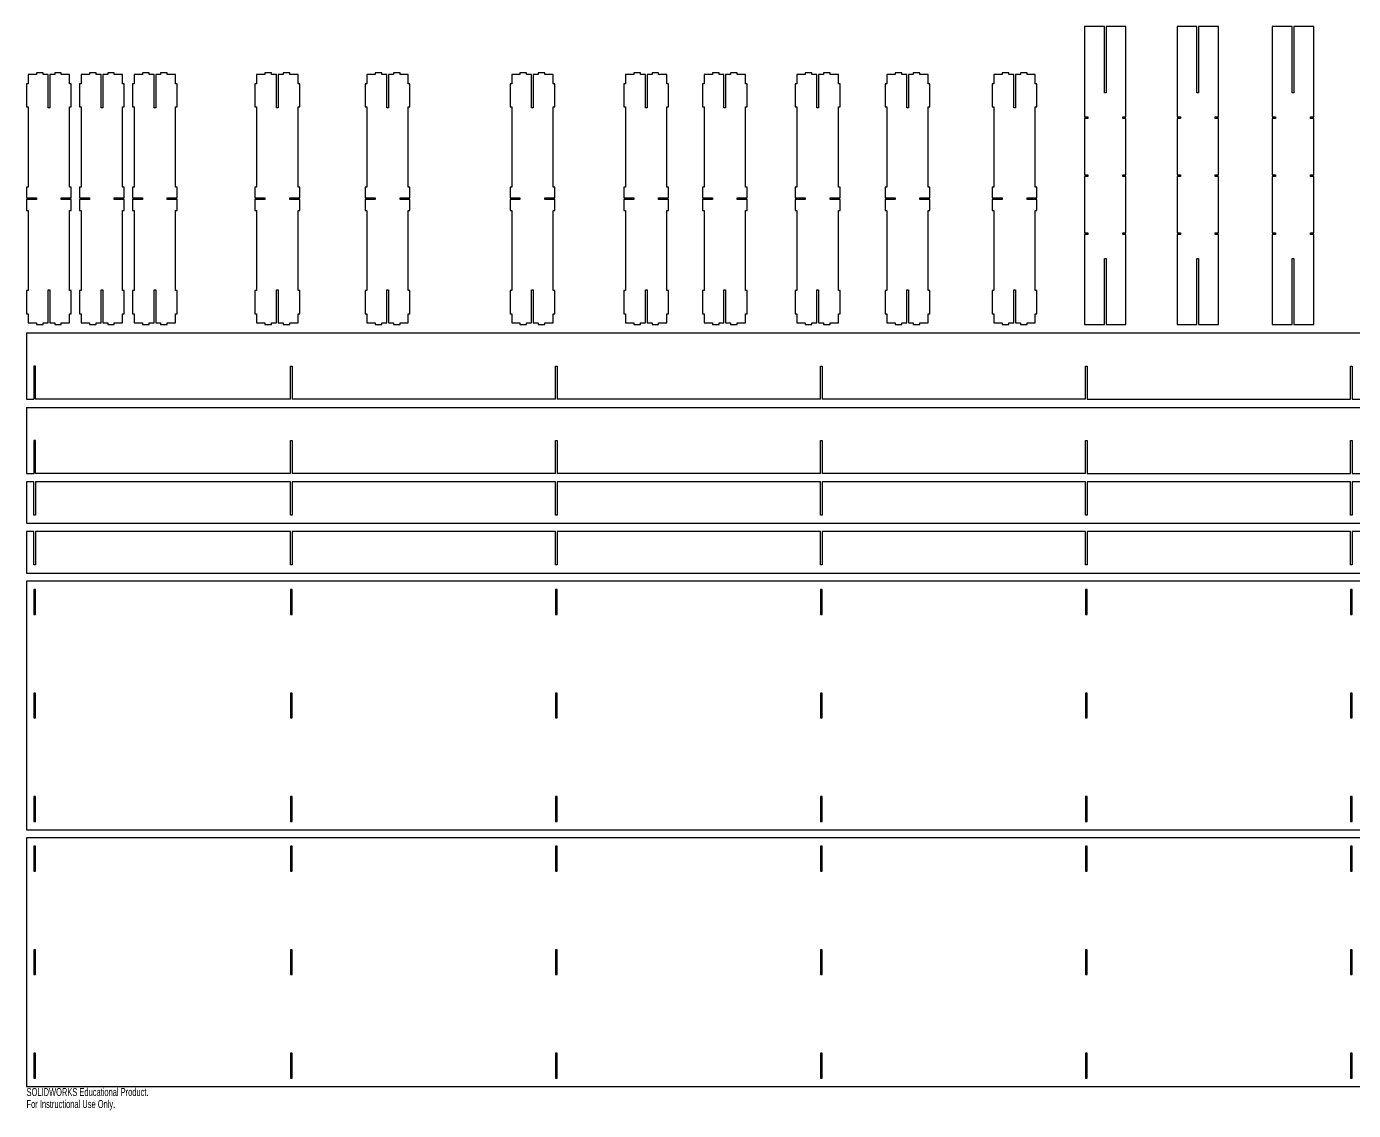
# Model space of a CAD drawing. Header units: millimetres. Extents: x -741 to 859, y -349 to 305.
# Drawn here: x -741 to 60, y -349 to 305 of the extents above; entities that cross this region are included whole.
import ezdxf

# ---------------------------------------------------------------- set-up
doc = ezdxf.new("R2010")
doc.units = ezdxf.units.MM
doc.styles.add('SLDTEXTSTYLE0', font='TXT', dxfattribs={"width": 0.7})

msp = doc.modelspace()

# ---------------------------------------------------------------- linework, layer by layer
at = {"color": 7, "linetype": 'Continuous', "lineweight": 25}
for p, q in [((-102.53, 305.12), (-102.53, 250.62)), ((-90.53, 305.12), (-102.53, 305.12)), ((-90.53, 265.12), (-90.53, 305.12)), ((-89.53, 305.12), (-89.53, 265.12)), ((-77.53, 305.12), (-89.53, 305.12)), ((-77.53, 250.62), (-77.53, 305.12)), ((-46.69, 305.12), (-46.69, 250.62)), ((-34.69, 305.12), (-46.69, 305.12)), ((-34.69, 265.12), (-34.69, 305.12)), ((-33.69, 305.12), (-33.69, 265.12)), ((-21.69, 305.12), (-33.69, 305.12)), ((-21.69, 250.62), (-21.69, 305.12)), ((10.82, 305.12), (10.82, 250.62)), ((22.82, 305.12), (10.82, 305.12)), ((22.82, 265.12), (22.82, 305.12)), ((23.82, 305.12), (23.82, 265.12)), ((35.82, 305.12), (23.82, 305.12)), ((35.82, 250.62), (35.82, 305.12)), ((-740.49, 276.12), (-740.49, 270.62)), ((-735.49, 276.12), (-740.49, 276.12)), ((-735.49, 277.12), (-735.49, 276.12)), ((-731.49, 277.12), (-735.49, 277.12)), ((-731.49, 276.12), (-731.49, 277.12)), ((-728.49, 276.12), (-731.49, 276.12)), ((-728.49, 256.12), (-728.49, 276.12)), ((-727.49, 276.12), (-727.49, 256.12)), ((-724.49, 276.12), (-727.49, 276.12)), ((-724.49, 277.12), (-724.49, 276.12)), ((-720.49, 277.12), (-724.49, 277.12)), ((-720.49, 276.12), (-720.49, 277.12)), ((-715.49, 276.12), (-720.49, 276.12)), ((-715.49, 270.62), (-715.49, 276.12)), ((-708.49, 276.12), (-708.49, 270.62)), ((-703.49, 276.12), (-708.49, 276.12)), ((-703.49, 277.12), (-703.49, 276.12)), ((-699.49, 277.12), (-703.49, 277.12)), ((-699.49, 276.12), (-699.49, 277.12)), ((-696.49, 276.12), (-699.49, 276.12)), ((-696.49, 256.12), (-696.49, 276.12)), ((-695.49, 276.12), (-695.49, 256.12)), ((-692.49, 276.12), (-695.49, 276.12)), ((-692.49, 277.12), (-692.49, 276.12)), ((-688.49, 277.12), (-692.49, 277.12)), ((-688.49, 276.12), (-688.49, 277.12)), ((-683.49, 276.12), (-688.49, 276.12)), ((-683.49, 270.62), (-683.49, 276.12)), ((-676.49, 276.12), (-676.49, 270.62)), ((-671.49, 276.12), (-676.49, 276.12)), ((-671.49, 277.12), (-671.49, 276.12)), ((-667.49, 277.12), (-671.49, 277.12)), ((-667.49, 276.12), (-667.49, 277.12)), ((-664.49, 276.12), (-667.49, 276.12)), ((-664.49, 256.12), (-664.49, 276.12)), ((-663.49, 276.12), (-663.49, 256.12)), ((-660.49, 276.12), (-663.49, 276.12)), ((-660.49, 277.12), (-660.49, 276.12)), ((-656.49, 277.12), (-660.49, 277.12)), ((-656.49, 276.12), (-656.49, 277.12)), ((-651.49, 276.12), (-656.49, 276.12)), ((-651.49, 270.62), (-651.49, 276.12)), ((-602.53, 276.12), (-602.53, 270.62)), ((-597.53, 276.12), (-602.53, 276.12)), ((-597.53, 277.12), (-597.53, 276.12)), ((-593.53, 277.12), (-597.53, 277.12)), ((-593.53, 276.12), (-593.53, 277.12)), ((-590.53, 276.12), (-593.53, 276.12)), ((-590.53, 256.12), (-590.53, 276.12)), ((-589.53, 276.12), (-589.53, 256.12)), ((-586.53, 276.12), (-589.53, 276.12)), ((-586.53, 277.12), (-586.53, 276.12)), ((-582.53, 277.12), (-586.53, 277.12)), ((-582.53, 276.12), (-582.53, 277.12)), ((-577.53, 276.12), (-582.53, 276.12)), ((-577.53, 270.62), (-577.53, 276.12)), ((-535.93, 276.12), (-535.93, 270.62)), ((-530.93, 276.12), (-535.93, 276.12)), ((-530.93, 277.12), (-530.93, 276.12)), ((-526.93, 277.12), (-530.93, 277.12)), ((-526.93, 276.12), (-526.93, 277.12)), ((-523.93, 276.12), (-526.93, 276.12)), ((-523.93, 256.12), (-523.93, 276.12)), ((-522.93, 276.12), (-522.93, 256.12)), ((-519.93, 276.12), (-522.93, 276.12)), ((-519.93, 277.12), (-519.93, 276.12)), ((-515.93, 277.12), (-519.93, 277.12)), ((-515.93, 276.12), (-515.93, 277.12)), ((-510.93, 276.12), (-515.93, 276.12)), ((-510.93, 270.62), (-510.93, 276.12)), ((-448.49, 276.12), (-448.49, 270.62)), ((-443.49, 276.12), (-448.49, 276.12)), ((-443.49, 277.12), (-443.49, 276.12)), ((-439.49, 277.12), (-443.49, 277.12)), ((-439.49, 276.12), (-439.49, 277.12)), ((-436.49, 276.12), (-439.49, 276.12)), ((-436.49, 256.12), (-436.49, 276.12)), ((-435.49, 276.12), (-435.49, 256.12)), ((-432.49, 276.12), (-435.49, 276.12)), ((-432.49, 277.12), (-432.49, 276.12)), ((-428.49, 277.12), (-432.49, 277.12)), ((-428.49, 276.12), (-428.49, 277.12)), ((-423.49, 276.12), (-428.49, 276.12)), ((-423.49, 270.62), (-423.49, 276.12)), ((-379.75, 276.12), (-379.75, 270.62)), ((-374.75, 276.12), (-379.75, 276.12)), ((-374.75, 277.12), (-374.75, 276.12)), ((-370.75, 277.12), (-374.75, 277.12)), ((-370.75, 276.12), (-370.75, 277.12)), ((-367.75, 276.12), (-370.75, 276.12)), ((-367.75, 256.12), (-367.75, 276.12)), ((-366.75, 276.12), (-366.75, 256.12)), ((-363.75, 276.12), (-366.75, 276.12)), ((-363.75, 277.12), (-363.75, 276.12)), ((-359.75, 277.12), (-363.75, 277.12)), ((-359.75, 276.12), (-359.75, 277.12)), ((-354.75, 276.12), (-359.75, 276.12)), ((-354.75, 270.62), (-354.75, 276.12)), ((-332.3, 276.12), (-332.3, 270.62)), ((-327.3, 276.12), (-332.3, 276.12)), ((-327.3, 277.12), (-327.3, 276.12)), ((-323.3, 277.12), (-327.3, 277.12)), ((-323.3, 276.12), (-323.3, 277.12)), ((-320.3, 276.12), (-323.3, 276.12)), ((-320.3, 256.12), (-320.3, 276.12)), ((-319.3, 276.12), (-319.3, 256.12)), ((-316.3, 276.12), (-319.3, 276.12)), ((-316.3, 277.12), (-316.3, 276.12)), ((-312.3, 277.12), (-316.3, 277.12)), ((-312.3, 276.12), (-312.3, 277.12)), ((-307.3, 276.12), (-312.3, 276.12)), ((-307.3, 270.62), (-307.3, 276.12)), ((-276.23, 276.12), (-276.23, 270.62)), ((-271.23, 276.12), (-276.23, 276.12)), ((-271.23, 277.12), (-271.23, 276.12)), ((-267.23, 277.12), (-271.23, 277.12)), ((-267.23, 276.12), (-267.23, 277.12)), ((-264.23, 276.12), (-267.23, 276.12)), ((-264.23, 256.12), (-264.23, 276.12)), ((-263.23, 276.12), (-263.23, 256.12)), ((-260.23, 276.12), (-263.23, 276.12)), ((-260.23, 277.12), (-260.23, 276.12)), ((-256.23, 277.12), (-260.23, 277.12)), ((-256.23, 276.12), (-256.23, 277.12)), ((-251.23, 276.12), (-256.23, 276.12)), ((-251.23, 270.62), (-251.23, 276.12)), ((-221.97, 276.12), (-221.97, 270.62)), ((-216.97, 276.12), (-221.97, 276.12)), ((-216.97, 277.12), (-216.97, 276.12)), ((-212.97, 277.12), (-216.97, 277.12)), ((-212.97, 276.12), (-212.97, 277.12)), ((-209.97, 276.12), (-212.97, 276.12)), ((-209.97, 256.12), (-209.97, 276.12)), ((-208.97, 276.12), (-208.97, 256.12)), ((-205.97, 276.12), (-208.97, 276.12)), ((-205.97, 277.12), (-205.97, 276.12)), ((-201.97, 277.12), (-205.97, 277.12)), ((-201.97, 276.12), (-201.97, 277.12)), ((-196.97, 276.12), (-201.97, 276.12)), ((-196.97, 270.62), (-196.97, 276.12)), ((-157.29, 276.12), (-157.29, 270.62)), ((-152.29, 276.12), (-157.29, 276.12)), ((-152.29, 277.12), (-152.29, 276.12)), ((-148.29, 277.12), (-152.29, 277.12)), ((-148.29, 276.12), (-148.29, 277.12)), ((-145.29, 276.12), (-148.29, 276.12)), ((-145.29, 256.12), (-145.29, 276.12)), ((-144.29, 276.12), (-144.29, 256.12)), ((-141.29, 276.12), (-144.29, 276.12)), ((-141.29, 277.12), (-141.29, 276.12)), ((-137.29, 277.12), (-141.29, 277.12)), ((-137.29, 276.12), (-137.29, 277.12)), ((-132.29, 276.12), (-137.29, 276.12)), ((-132.29, 270.62), (-132.29, 276.12)), ((-741.49, 270.62), (-741.49, 256.62)), ((-740.49, 270.62), (-741.49, 270.62)), ((-714.49, 270.62), (-715.49, 270.62)), ((-714.49, 256.62), (-714.49, 270.62)), ((-709.49, 270.62), (-709.49, 256.62)), ((-708.49, 270.62), (-709.49, 270.62)), ((-682.49, 270.62), (-683.49, 270.62)), ((-682.49, 256.62), (-682.49, 270.62)), ((-677.49, 270.62), (-677.49, 256.62)), ((-676.49, 270.62), (-677.49, 270.62)), ((-650.49, 270.62), (-651.49, 270.62)), ((-650.49, 256.62), (-650.49, 270.62)), ((-603.53, 270.62), (-603.53, 256.62)), ((-602.53, 270.62), (-603.53, 270.62)), ((-576.53, 270.62), (-577.53, 270.62)), ((-576.53, 256.62), (-576.53, 270.62)), ((-536.93, 270.62), (-536.93, 256.62)), ((-535.93, 270.62), (-536.93, 270.62)), ((-509.93, 270.62), (-510.93, 270.62)), ((-509.93, 256.62), (-509.93, 270.62)), ((-449.49, 270.62), (-449.49, 256.62)), ((-448.49, 270.62), (-449.49, 270.62)), ((-422.49, 270.62), (-423.49, 270.62)), ((-422.49, 256.62), (-422.49, 270.62)), ((-380.75, 270.62), (-380.75, 256.62)), ((-379.75, 270.62), (-380.75, 270.62)), ((-353.75, 270.62), (-354.75, 270.62)), ((-353.75, 256.62), (-353.75, 270.62)), ((-333.3, 270.62), (-333.3, 256.62)), ((-332.3, 270.62), (-333.3, 270.62)), ((-306.3, 270.62), (-307.3, 270.62)), ((-306.3, 256.62), (-306.3, 270.62)), ((-277.23, 270.62), (-277.23, 256.62)), ((-276.23, 270.62), (-277.23, 270.62)), ((-250.23, 270.62), (-251.23, 270.62)), ((-250.23, 256.62), (-250.23, 270.62)), ((-222.97, 270.62), (-222.97, 256.62)), ((-221.97, 270.62), (-222.97, 270.62)), ((-195.97, 270.62), (-196.97, 270.62)), ((-195.97, 256.62), (-195.97, 270.62)), ((-158.29, 270.62), (-158.29, 256.62)), ((-157.29, 270.62), (-158.29, 270.62)), ((-131.29, 270.62), (-132.29, 270.62)), ((-131.29, 256.62), (-131.29, 270.62)), ((-89.53, 265.12), (-90.53, 265.12)), ((-33.69, 265.12), (-34.69, 265.12)), ((23.82, 265.12), (22.82, 265.12)), ((-741.49, 256.62), (-740.49, 256.62)), ((-740.49, 256.62), (-740.49, 208.12)), ((-715.49, 256.62), (-714.49, 256.62)), ((-715.49, 208.12), (-715.49, 256.62)), ((-709.49, 256.62), (-708.49, 256.62)), ((-708.49, 256.62), (-708.49, 208.12)), ((-683.49, 256.62), (-682.49, 256.62)), ((-683.49, 208.12), (-683.49, 256.62)), ((-677.49, 256.62), (-676.49, 256.62)), ((-676.49, 256.62), (-676.49, 208.12)), ((-651.49, 208.12), (-651.49, 256.62)), ((-651.49, 256.62), (-650.49, 256.62)), ((-603.53, 256.62), (-602.53, 256.62)), ((-602.53, 256.62), (-602.53, 208.12)), ((-577.53, 208.12), (-577.53, 256.62)), ((-577.53, 256.62), (-576.53, 256.62)), ((-536.93, 256.62), (-535.93, 256.62)), ((-535.93, 256.62), (-535.93, 208.12)), ((-510.93, 256.62), (-509.93, 256.62)), ((-510.93, 208.12), (-510.93, 256.62)), ((-449.49, 256.62), (-448.49, 256.62)), ((-448.49, 256.62), (-448.49, 208.12)), ((-423.49, 256.62), (-422.49, 256.62)), ((-423.49, 208.12), (-423.49, 256.62)), ((-380.75, 256.62), (-379.75, 256.62)), ((-379.75, 256.62), (-379.75, 208.12)), ((-354.75, 256.62), (-353.75, 256.62)), ((-354.75, 208.12), (-354.75, 256.62)), ((-333.3, 256.62), (-332.3, 256.62)), ((-332.3, 256.62), (-332.3, 208.12)), ((-307.3, 256.62), (-306.3, 256.62)), ((-307.3, 208.12), (-307.3, 256.62)), ((-277.23, 256.62), (-276.23, 256.62)), ((-276.23, 256.62), (-276.23, 208.12)), ((-251.23, 256.62), (-250.23, 256.62)), ((-251.23, 208.12), (-251.23, 256.62)), ((-222.97, 256.62), (-221.97, 256.62)), ((-221.97, 256.62), (-221.97, 208.12)), ((-196.97, 256.62), (-195.97, 256.62)), ((-196.97, 208.12), (-196.97, 256.62)), ((-158.29, 256.62), (-157.29, 256.62)), ((-157.29, 256.62), (-157.29, 208.12)), ((-132.29, 256.62), (-131.29, 256.62)), ((-132.29, 208.12), (-132.29, 256.62)), ((-727.49, 256.12), (-728.49, 256.12)), ((-695.49, 256.12), (-696.49, 256.12)), ((-663.49, 256.12), (-664.49, 256.12)), ((-589.53, 256.12), (-590.53, 256.12)), ((-522.93, 256.12), (-523.93, 256.12)), ((-435.49, 256.12), (-436.49, 256.12)), ((-366.75, 256.12), (-367.75, 256.12)), ((-319.3, 256.12), (-320.3, 256.12)), ((-263.23, 256.12), (-264.23, 256.12)), ((-208.97, 256.12), (-209.97, 256.12)), ((-144.29, 256.12), (-145.29, 256.12)), ((-102.53, 250.62), (-100.53, 250.62)), ((-102.53, 249.62), (-102.53, 215.62)), ((-100.53, 249.62), (-102.53, 249.62)), ((-100.53, 250.62), (-100.53, 249.62)), ((-79.53, 250.62), (-77.53, 250.62)), ((-79.53, 249.62), (-79.53, 250.62)), ((-77.53, 249.62), (-79.53, 249.62)), ((-77.53, 215.62), (-77.53, 249.62)), ((-46.69, 250.62), (-44.69, 250.62)), ((-46.69, 249.62), (-46.69, 215.62)), ((-44.69, 249.62), (-46.69, 249.62)), ((-44.69, 250.62), (-44.69, 249.62)), ((-23.69, 250.62), (-21.69, 250.62)), ((-23.69, 249.62), (-23.69, 250.62)), ((-21.69, 249.62), (-23.69, 249.62)), ((-21.69, 215.62), (-21.69, 249.62)), ((10.82, 250.62), (12.82, 250.62)), ((10.82, 249.62), (10.82, 215.62)), ((12.82, 249.62), (10.82, 249.62)), ((12.82, 250.62), (12.82, 249.62)), ((33.82, 250.62), (35.82, 250.62)), ((33.82, 249.62), (33.82, 250.62)), ((35.82, 249.62), (33.82, 249.62)), ((35.82, 215.62), (35.82, 249.62)), ((-102.53, 215.62), (-100.53, 215.62)), ((-102.53, 214.62), (-102.53, 180.62)), ((-100.53, 214.62), (-102.53, 214.62)), ((-100.53, 215.62), (-100.53, 214.62)), ((-79.53, 215.62), (-77.53, 215.62)), ((-79.53, 214.62), (-79.53, 215.62)), ((-77.53, 214.62), (-79.53, 214.62)), ((-77.53, 180.62), (-77.53, 214.62)), ((-46.69, 215.62), (-44.69, 215.62)), ((-46.69, 214.62), (-46.69, 180.62)), ((-44.69, 214.62), (-46.69, 214.62)), ((-44.69, 215.62), (-44.69, 214.62)), ((-23.69, 215.62), (-21.69, 215.62)), ((-23.69, 214.62), (-23.69, 215.62)), ((-21.69, 214.62), (-23.69, 214.62)), ((-21.69, 180.62), (-21.69, 214.62)), ((10.82, 215.62), (12.82, 215.62)), ((10.82, 214.62), (10.82, 180.62)), ((12.82, 214.62), (10.82, 214.62)), ((12.82, 215.62), (12.82, 214.62)), ((33.82, 215.62), (35.82, 215.62)), ((33.82, 214.62), (33.82, 215.62)), ((35.82, 214.62), (33.82, 214.62)), ((35.82, 180.62), (35.82, 214.62)), ((-741.49, 208.12), (-741.49, 201.62)), ((-740.49, 208.12), (-741.49, 208.12)), ((-741.49, 201.62), (-735.49, 201.62)), ((-741.49, 200.62), (-741.49, 194.12)), ((-735.49, 200.62), (-741.49, 200.62)), ((-735.49, 201.62), (-735.49, 200.62)), ((-720.49, 201.62), (-714.49, 201.62)), ((-720.49, 200.62), (-720.49, 201.62)), ((-714.49, 200.62), (-720.49, 200.62)), ((-714.49, 208.12), (-715.49, 208.12)), ((-714.49, 201.62), (-714.49, 208.12)), ((-714.49, 194.12), (-714.49, 200.62)), ((-709.49, 208.12), (-709.49, 201.62)), ((-708.49, 208.12), (-709.49, 208.12)), ((-709.49, 201.62), (-703.49, 201.62)), ((-709.49, 200.62), (-709.49, 194.12)), ((-703.49, 200.62), (-709.49, 200.62)), ((-703.49, 201.62), (-703.49, 200.62)), ((-688.49, 201.62), (-682.49, 201.62)), ((-688.49, 200.62), (-688.49, 201.62)), ((-682.49, 200.62), (-688.49, 200.62)), ((-682.49, 208.12), (-683.49, 208.12)), ((-682.49, 201.62), (-682.49, 208.12)), ((-682.49, 194.12), (-682.49, 200.62)), ((-677.49, 208.12), (-677.49, 201.62)), ((-676.49, 208.12), (-677.49, 208.12)), ((-677.49, 201.62), (-671.49, 201.62)), ((-677.49, 200.62), (-677.49, 194.12)), ((-671.49, 200.62), (-677.49, 200.62)), ((-671.49, 201.62), (-671.49, 200.62)), ((-656.49, 200.62), (-656.49, 201.62)), ((-656.49, 201.62), (-650.49, 201.62)), ((-650.49, 200.62), (-656.49, 200.62)), ((-650.49, 208.12), (-651.49, 208.12)), ((-650.49, 201.62), (-650.49, 208.12)), ((-650.49, 194.12), (-650.49, 200.62)), ((-603.53, 208.12), (-603.53, 201.62)), ((-602.53, 208.12), (-603.53, 208.12)), ((-603.53, 201.62), (-597.53, 201.62)), ((-603.53, 200.62), (-603.53, 194.12)), ((-597.53, 200.62), (-603.53, 200.62)), ((-597.53, 201.62), (-597.53, 200.62)), ((-582.53, 201.62), (-576.53, 201.62)), ((-582.53, 200.62), (-582.53, 201.62)), ((-576.53, 200.62), (-582.53, 200.62)), ((-576.53, 208.12), (-577.53, 208.12)), ((-576.53, 201.62), (-576.53, 208.12)), ((-576.53, 194.12), (-576.53, 200.62)), ((-536.93, 208.12), (-536.93, 201.62)), ((-535.93, 208.12), (-536.93, 208.12)), ((-536.93, 201.62), (-530.93, 201.62)), ((-536.93, 200.62), (-536.93, 194.12)), ((-530.93, 200.62), (-536.93, 200.62)), ((-530.93, 201.62), (-530.93, 200.62)), ((-515.93, 201.62), (-509.93, 201.62)), ((-515.93, 200.62), (-515.93, 201.62)), ((-509.93, 200.62), (-515.93, 200.62)), ((-509.93, 208.12), (-510.93, 208.12)), ((-509.93, 201.62), (-509.93, 208.12)), ((-509.93, 194.12), (-509.93, 200.62)), ((-449.49, 208.12), (-449.49, 201.62)), ((-448.49, 208.12), (-449.49, 208.12)), ((-449.49, 201.62), (-443.49, 201.62)), ((-449.49, 200.62), (-449.49, 194.12)), ((-443.49, 200.62), (-449.49, 200.62)), ((-443.49, 201.62), (-443.49, 200.62)), ((-428.49, 201.62), (-422.49, 201.62)), ((-428.49, 200.62), (-428.49, 201.62)), ((-422.49, 200.62), (-428.49, 200.62)), ((-422.49, 208.12), (-423.49, 208.12)), ((-422.49, 201.62), (-422.49, 208.12)), ((-422.49, 194.12), (-422.49, 200.62)), ((-380.75, 208.12), (-380.75, 201.62)), ((-379.75, 208.12), (-380.75, 208.12)), ((-380.75, 201.62), (-374.75, 201.62)), ((-380.75, 200.62), (-380.75, 194.12)), ((-374.75, 200.62), (-380.75, 200.62)), ((-374.75, 201.62), (-374.75, 200.62)), ((-359.75, 201.62), (-353.75, 201.62)), ((-359.75, 200.62), (-359.75, 201.62)), ((-353.75, 200.62), (-359.75, 200.62)), ((-353.75, 208.12), (-354.75, 208.12)), ((-353.75, 201.62), (-353.75, 208.12)), ((-353.75, 194.12), (-353.75, 200.62)), ((-333.3, 208.12), (-333.3, 201.62)), ((-332.3, 208.12), (-333.3, 208.12)), ((-333.3, 201.62), (-327.3, 201.62)), ((-333.3, 200.62), (-333.3, 194.12)), ((-327.3, 200.62), (-333.3, 200.62)), ((-327.3, 201.62), (-327.3, 200.62)), ((-312.3, 200.62), (-312.3, 201.62)), ((-312.3, 201.62), (-306.3, 201.62)), ((-306.3, 200.62), (-312.3, 200.62)), ((-306.3, 208.12), (-307.3, 208.12)), ((-306.3, 201.62), (-306.3, 208.12)), ((-306.3, 194.12), (-306.3, 200.62)), ((-277.23, 208.12), (-277.23, 201.62)), ((-276.23, 208.12), (-277.23, 208.12)), ((-277.23, 201.62), (-271.23, 201.62)), ((-277.23, 200.62), (-277.23, 194.12)), ((-271.23, 200.62), (-277.23, 200.62)), ((-271.23, 201.62), (-271.23, 200.62)), ((-256.23, 201.62), (-250.23, 201.62)), ((-256.23, 200.62), (-256.23, 201.62)), ((-250.23, 200.62), (-256.23, 200.62)), ((-250.23, 208.12), (-251.23, 208.12)), ((-250.23, 201.62), (-250.23, 208.12)), ((-250.23, 194.12), (-250.23, 200.62)), ((-222.97, 208.12), (-222.97, 201.62)), ((-221.97, 208.12), (-222.97, 208.12)), ((-222.97, 201.62), (-216.97, 201.62)), ((-222.97, 200.62), (-222.97, 194.12)), ((-216.97, 200.62), (-222.97, 200.62)), ((-216.97, 201.62), (-216.97, 200.62)), ((-201.97, 201.62), (-195.97, 201.62)), ((-201.97, 200.62), (-201.97, 201.62)), ((-195.97, 200.62), (-201.97, 200.62)), ((-195.97, 208.12), (-196.97, 208.12)), ((-195.97, 201.62), (-195.97, 208.12)), ((-195.97, 194.12), (-195.97, 200.62)), ((-158.29, 208.12), (-158.29, 201.62)), ((-157.29, 208.12), (-158.29, 208.12)), ((-158.29, 201.62), (-152.29, 201.62)), ((-158.29, 200.62), (-158.29, 194.12)), ((-152.29, 200.62), (-158.29, 200.62)), ((-152.29, 201.62), (-152.29, 200.62)), ((-137.29, 201.62), (-131.29, 201.62)), ((-137.29, 200.62), (-137.29, 201.62)), ((-131.29, 200.62), (-137.29, 200.62)), ((-131.29, 208.12), (-132.29, 208.12)), ((-131.29, 201.62), (-131.29, 208.12)), ((-131.29, 194.12), (-131.29, 200.62)), ((-741.49, 194.12), (-740.49, 194.12)), ((-740.49, 194.12), (-740.49, 145.62)), ((-715.49, 194.12), (-714.49, 194.12)), ((-715.49, 145.62), (-715.49, 194.12)), ((-709.49, 194.12), (-708.49, 194.12)), ((-708.49, 194.12), (-708.49, 145.62)), ((-683.49, 194.12), (-682.49, 194.12)), ((-683.49, 145.62), (-683.49, 194.12)), ((-677.49, 194.12), (-676.49, 194.12)), ((-676.49, 194.12), (-676.49, 145.62)), ((-651.49, 194.12), (-650.49, 194.12)), ((-651.49, 145.62), (-651.49, 194.12)), ((-603.53, 194.12), (-602.53, 194.12)), ((-602.53, 194.12), (-602.53, 145.62)), ((-577.53, 194.12), (-576.53, 194.12)), ((-577.53, 145.62), (-577.53, 194.12)), ((-536.93, 194.12), (-535.93, 194.12)), ((-535.93, 194.12), (-535.93, 145.62)), ((-510.93, 145.62), (-510.93, 194.12)), ((-510.93, 194.12), (-509.93, 194.12)), ((-449.49, 194.12), (-448.49, 194.12)), ((-448.49, 194.12), (-448.49, 145.62)), ((-423.49, 194.12), (-422.49, 194.12)), ((-423.49, 145.62), (-423.49, 194.12)), ((-380.75, 194.12), (-379.75, 194.12)), ((-379.75, 194.12), (-379.75, 145.62)), ((-354.75, 194.12), (-353.75, 194.12)), ((-354.75, 145.62), (-354.75, 194.12)), ((-333.3, 194.12), (-332.3, 194.12)), ((-332.3, 194.12), (-332.3, 145.62)), ((-307.3, 194.12), (-306.3, 194.12)), ((-307.3, 145.62), (-307.3, 194.12)), ((-277.23, 194.12), (-276.23, 194.12)), ((-276.23, 194.12), (-276.23, 145.62)), ((-251.23, 194.12), (-250.23, 194.12)), ((-251.23, 145.62), (-251.23, 194.12)), ((-222.97, 194.12), (-221.97, 194.12)), ((-221.97, 194.12), (-221.97, 145.62)), ((-196.97, 194.12), (-195.97, 194.12)), ((-196.97, 145.62), (-196.97, 194.12)), ((-158.29, 194.12), (-157.29, 194.12)), ((-157.29, 194.12), (-157.29, 145.62)), ((-132.29, 194.12), (-131.29, 194.12)), ((-132.29, 145.62), (-132.29, 194.12)), ((-102.53, 180.62), (-100.53, 180.62)), ((-102.53, 179.62), (-102.53, 125.12)), ((-100.53, 179.62), (-102.53, 179.62)), ((-100.53, 180.62), (-100.53, 179.62)), ((-79.53, 180.62), (-77.53, 180.62)), ((-79.53, 179.62), (-79.53, 180.62)), ((-77.53, 179.62), (-79.53, 179.62)), ((-77.53, 125.12), (-77.53, 179.62)), ((-46.69, 180.62), (-44.69, 180.62)), ((-46.69, 179.62), (-46.69, 125.12)), ((-44.69, 179.62), (-46.69, 179.62)), ((-44.69, 180.62), (-44.69, 179.62)), ((-23.69, 180.62), (-21.69, 180.62)), ((-23.69, 179.62), (-23.69, 180.62)), ((-21.69, 179.62), (-23.69, 179.62)), ((-21.69, 125.12), (-21.69, 179.62)), ((10.82, 180.62), (12.82, 180.62)), ((10.82, 179.62), (10.82, 125.12)), ((12.82, 179.62), (10.82, 179.62)), ((12.82, 180.62), (12.82, 179.62)), ((33.82, 180.62), (35.82, 180.62)), ((33.82, 179.62), (33.82, 180.62)), ((35.82, 179.62), (33.82, 179.62)), ((35.82, 125.12), (35.82, 179.62)), ((-90.53, 165.12), (-89.53, 165.12)), ((-90.53, 125.12), (-90.53, 165.12)), ((-89.53, 165.12), (-89.53, 125.12)), ((-34.69, 165.12), (-33.69, 165.12)), ((-34.69, 125.12), (-34.69, 165.12)), ((-33.69, 165.12), (-33.69, 125.12)), ((22.82, 165.12), (23.82, 165.12)), ((22.82, 125.12), (22.82, 165.12)), ((23.82, 165.12), (23.82, 125.12)), ((-741.49, 145.62), (-741.49, 131.62)), ((-740.49, 145.62), (-741.49, 145.62)), ((-728.49, 126.12), (-728.49, 146.12)), ((-728.49, 146.12), (-727.49, 146.12)), ((-727.49, 146.12), (-727.49, 126.12)), ((-714.49, 145.62), (-715.49, 145.62)), ((-714.49, 131.62), (-714.49, 145.62)), ((-709.49, 145.62), (-709.49, 131.62)), ((-708.49, 145.62), (-709.49, 145.62)), ((-696.49, 146.12), (-695.49, 146.12)), ((-696.49, 126.12), (-696.49, 146.12)), ((-695.49, 146.12), (-695.49, 126.12)), ((-682.49, 145.62), (-683.49, 145.62)), ((-682.49, 131.62), (-682.49, 145.62)), ((-677.49, 145.62), (-677.49, 131.62)), ((-676.49, 145.62), (-677.49, 145.62)), ((-664.49, 146.12), (-663.49, 146.12)), ((-664.49, 126.12), (-664.49, 146.12)), ((-663.49, 146.12), (-663.49, 126.12)), ((-650.49, 145.62), (-651.49, 145.62)), ((-650.49, 131.62), (-650.49, 145.62)), ((-603.53, 145.62), (-603.53, 131.62)), ((-602.53, 145.62), (-603.53, 145.62)), ((-590.53, 146.12), (-589.53, 146.12)), ((-590.53, 126.12), (-590.53, 146.12)), ((-589.53, 146.12), (-589.53, 126.12)), ((-576.53, 145.62), (-577.53, 145.62)), ((-576.53, 131.62), (-576.53, 145.62)), ((-536.93, 145.62), (-536.93, 131.62)), ((-535.93, 145.62), (-536.93, 145.62)), ((-523.93, 146.12), (-522.93, 146.12)), ((-523.93, 126.12), (-523.93, 146.12)), ((-522.93, 146.12), (-522.93, 126.12)), ((-509.93, 145.62), (-510.93, 145.62)), ((-509.93, 131.62), (-509.93, 145.62)), ((-449.49, 145.62), (-449.49, 131.62)), ((-448.49, 145.62), (-449.49, 145.62)), ((-436.49, 146.12), (-435.49, 146.12)), ((-436.49, 126.12), (-436.49, 146.12)), ((-435.49, 146.12), (-435.49, 126.12)), ((-422.49, 145.62), (-423.49, 145.62)), ((-422.49, 131.62), (-422.49, 145.62)), ((-380.75, 145.62), (-380.75, 131.62)), ((-379.75, 145.62), (-380.75, 145.62)), ((-367.75, 146.12), (-366.75, 146.12)), ((-367.75, 126.12), (-367.75, 146.12)), ((-366.75, 146.12), (-366.75, 126.12)), ((-353.75, 145.62), (-354.75, 145.62)), ((-353.75, 131.62), (-353.75, 145.62)), ((-333.3, 145.62), (-333.3, 131.62)), ((-332.3, 145.62), (-333.3, 145.62)), ((-320.3, 146.12), (-319.3, 146.12)), ((-320.3, 126.12), (-320.3, 146.12)), ((-319.3, 146.12), (-319.3, 126.12)), ((-306.3, 145.62), (-307.3, 145.62)), ((-306.3, 131.62), (-306.3, 145.62)), ((-277.23, 145.62), (-277.23, 131.62)), ((-276.23, 145.62), (-277.23, 145.62)), ((-264.23, 146.12), (-263.23, 146.12)), ((-264.23, 126.12), (-264.23, 146.12)), ((-263.23, 146.12), (-263.23, 126.12)), ((-250.23, 145.62), (-251.23, 145.62)), ((-250.23, 131.62), (-250.23, 145.62)), ((-222.97, 145.62), (-222.97, 131.62)), ((-221.97, 145.62), (-222.97, 145.62)), ((-209.97, 146.12), (-208.97, 146.12)), ((-209.97, 126.12), (-209.97, 146.12)), ((-208.97, 146.12), (-208.97, 126.12)), ((-195.97, 145.62), (-196.97, 145.62)), ((-195.97, 131.62), (-195.97, 145.62)), ((-158.29, 145.62), (-158.29, 131.62)), ((-157.29, 145.62), (-158.29, 145.62)), ((-145.29, 146.12), (-144.29, 146.12)), ((-145.29, 126.12), (-145.29, 146.12)), ((-144.29, 146.12), (-144.29, 126.12)), ((-131.29, 145.62), (-132.29, 145.62)), ((-131.29, 131.62), (-131.29, 145.62)), ((-741.49, 131.62), (-740.49, 131.62)), ((-740.49, 131.62), (-740.49, 126.12)), ((-715.49, 131.62), (-714.49, 131.62)), ((-715.49, 126.12), (-715.49, 131.62)), ((-709.49, 131.62), (-708.49, 131.62)), ((-708.49, 131.62), (-708.49, 126.12)), ((-683.49, 126.12), (-683.49, 131.62)), ((-683.49, 131.62), (-682.49, 131.62)), ((-677.49, 131.62), (-676.49, 131.62)), ((-676.49, 131.62), (-676.49, 126.12)), ((-651.49, 131.62), (-650.49, 131.62)), ((-651.49, 126.12), (-651.49, 131.62)), ((-603.53, 131.62), (-602.53, 131.62)), ((-602.53, 131.62), (-602.53, 126.12)), ((-577.53, 131.62), (-576.53, 131.62)), ((-577.53, 126.12), (-577.53, 131.62)), ((-536.93, 131.62), (-535.93, 131.62)), ((-535.93, 131.62), (-535.93, 126.12)), ((-510.93, 131.62), (-509.93, 131.62)), ((-510.93, 126.12), (-510.93, 131.62)), ((-449.49, 131.62), (-448.49, 131.62)), ((-448.49, 131.62), (-448.49, 126.12)), ((-423.49, 131.62), (-422.49, 131.62)), ((-423.49, 126.12), (-423.49, 131.62)), ((-380.75, 131.62), (-379.75, 131.62)), ((-379.75, 131.62), (-379.75, 126.12)), ((-354.75, 131.62), (-353.75, 131.62)), ((-354.75, 126.12), (-354.75, 131.62)), ((-333.3, 131.62), (-332.3, 131.62)), ((-332.3, 131.62), (-332.3, 126.12)), ((-307.3, 131.62), (-306.3, 131.62)), ((-307.3, 126.12), (-307.3, 131.62)), ((-277.23, 131.62), (-276.23, 131.62)), ((-276.23, 131.62), (-276.23, 126.12)), ((-251.23, 131.62), (-250.23, 131.62)), ((-251.23, 126.12), (-251.23, 131.62)), ((-222.97, 131.62), (-221.97, 131.62)), ((-221.97, 131.62), (-221.97, 126.12)), ((-196.97, 131.62), (-195.97, 131.62)), ((-196.97, 126.12), (-196.97, 131.62)), ((-158.29, 131.62), (-157.29, 131.62)), ((-157.29, 131.62), (-157.29, 126.12)), ((-132.29, 131.62), (-131.29, 131.62)), ((-132.29, 126.12), (-132.29, 131.62)), ((-740.49, 126.12), (-735.49, 126.12)), ((-735.49, 126.12), (-735.49, 125.12)), ((-735.49, 125.12), (-731.49, 125.12)), ((-731.49, 126.12), (-728.49, 126.12)), ((-731.49, 125.12), (-731.49, 126.12)), ((-727.49, 126.12), (-724.49, 126.12)), ((-724.49, 126.12), (-724.49, 125.12)), ((-724.49, 125.12), (-720.49, 125.12)), ((-720.49, 126.12), (-715.49, 126.12)), ((-720.49, 125.12), (-720.49, 126.12)), ((-708.49, 126.12), (-703.49, 126.12)), ((-703.49, 126.12), (-703.49, 125.12)), ((-703.49, 125.12), (-699.49, 125.12)), ((-699.49, 126.12), (-696.49, 126.12)), ((-699.49, 125.12), (-699.49, 126.12)), ((-695.49, 126.12), (-692.49, 126.12)), ((-692.49, 126.12), (-692.49, 125.12)), ((-692.49, 125.12), (-688.49, 125.12)), ((-688.49, 126.12), (-683.49, 126.12)), ((-688.49, 125.12), (-688.49, 126.12)), ((-676.49, 126.12), (-671.49, 126.12)), ((-671.49, 126.12), (-671.49, 125.12)), ((-671.49, 125.12), (-667.49, 125.12)), ((-667.49, 125.12), (-667.49, 126.12)), ((-667.49, 126.12), (-664.49, 126.12)), ((-663.49, 126.12), (-660.49, 126.12)), ((-660.49, 126.12), (-660.49, 125.12)), ((-660.49, 125.12), (-656.49, 125.12)), ((-656.49, 125.12), (-656.49, 126.12)), ((-656.49, 126.12), (-651.49, 126.12)), ((-602.53, 126.12), (-597.53, 126.12)), ((-597.53, 126.12), (-597.53, 125.12)), ((-597.53, 125.12), (-593.53, 125.12)), ((-593.53, 125.12), (-593.53, 126.12)), ((-593.53, 126.12), (-590.53, 126.12)), ((-589.53, 126.12), (-586.53, 126.12)), ((-586.53, 126.12), (-586.53, 125.12)), ((-586.53, 125.12), (-582.53, 125.12)), ((-582.53, 125.12), (-582.53, 126.12)), ((-582.53, 126.12), (-577.53, 126.12)), ((-535.93, 126.12), (-530.93, 126.12)), ((-530.93, 126.12), (-530.93, 125.12)), ((-530.93, 125.12), (-526.93, 125.12)), ((-526.93, 126.12), (-523.93, 126.12)), ((-526.93, 125.12), (-526.93, 126.12)), ((-522.93, 126.12), (-519.93, 126.12)), ((-519.93, 126.12), (-519.93, 125.12)), ((-519.93, 125.12), (-515.93, 125.12)), ((-515.93, 125.12), (-515.93, 126.12)), ((-515.93, 126.12), (-510.93, 126.12)), ((-448.49, 126.12), (-443.49, 126.12)), ((-443.49, 126.12), (-443.49, 125.12)), ((-443.49, 125.12), (-439.49, 125.12)), ((-439.49, 126.12), (-436.49, 126.12)), ((-439.49, 125.12), (-439.49, 126.12)), ((-435.49, 126.12), (-432.49, 126.12)), ((-432.49, 126.12), (-432.49, 125.12)), ((-432.49, 125.12), (-428.49, 125.12)), ((-428.49, 125.12), (-428.49, 126.12)), ((-428.49, 126.12), (-423.49, 126.12)), ((-379.75, 126.12), (-374.75, 126.12)), ((-374.75, 126.12), (-374.75, 125.12)), ((-374.75, 125.12), (-370.75, 125.12)), ((-370.75, 126.12), (-367.75, 126.12)), ((-370.75, 125.12), (-370.75, 126.12)), ((-366.75, 126.12), (-363.75, 126.12)), ((-363.75, 126.12), (-363.75, 125.12)), ((-363.75, 125.12), (-359.75, 125.12)), ((-359.75, 125.12), (-359.75, 126.12)), ((-359.75, 126.12), (-354.75, 126.12)), ((-332.3, 126.12), (-327.3, 126.12)), ((-327.3, 126.12), (-327.3, 125.12)), ((-327.3, 125.12), (-323.3, 125.12)), ((-323.3, 126.12), (-320.3, 126.12)), ((-323.3, 125.12), (-323.3, 126.12)), ((-319.3, 126.12), (-316.3, 126.12)), ((-316.3, 126.12), (-316.3, 125.12)), ((-316.3, 125.12), (-312.3, 125.12)), ((-312.3, 125.12), (-312.3, 126.12)), ((-312.3, 126.12), (-307.3, 126.12)), ((-276.23, 126.12), (-271.23, 126.12)), ((-271.23, 126.12), (-271.23, 125.12)), ((-271.23, 125.12), (-267.23, 125.12)), ((-267.23, 126.12), (-264.23, 126.12)), ((-267.23, 125.12), (-267.23, 126.12)), ((-263.23, 126.12), (-260.23, 126.12)), ((-260.23, 126.12), (-260.23, 125.12)), ((-260.23, 125.12), (-256.23, 125.12)), ((-256.23, 125.12), (-256.23, 126.12)), ((-256.23, 126.12), (-251.23, 126.12)), ((-221.97, 126.12), (-216.97, 126.12)), ((-216.97, 126.12), (-216.97, 125.12)), ((-216.97, 125.12), (-212.97, 125.12)), ((-212.97, 126.12), (-209.97, 126.12)), ((-212.97, 125.12), (-212.97, 126.12)), ((-208.97, 126.12), (-205.97, 126.12)), ((-205.97, 126.12), (-205.97, 125.12)), ((-205.97, 125.12), (-201.97, 125.12)), ((-201.97, 125.12), (-201.97, 126.12)), ((-201.97, 126.12), (-196.97, 126.12)), ((-157.29, 126.12), (-152.29, 126.12)), ((-152.29, 126.12), (-152.29, 125.12)), ((-152.29, 125.12), (-148.29, 125.12)), ((-148.29, 126.12), (-145.29, 126.12)), ((-148.29, 125.12), (-148.29, 126.12)), ((-144.29, 126.12), (-141.29, 126.12)), ((-141.29, 126.12), (-141.29, 125.12)), ((-141.29, 125.12), (-137.29, 125.12)), ((-137.29, 125.12), (-137.29, 126.12)), ((-137.29, 126.12), (-132.29, 126.12)), ((-102.53, 125.12), (-90.53, 125.12)), ((-89.53, 125.12), (-77.53, 125.12)), ((-46.69, 125.12), (-34.69, 125.12)), ((-33.69, 125.12), (-21.69, 125.12)), ((10.82, 125.12), (22.82, 125.12)), ((23.82, 125.12), (35.82, 125.12)), ((-741.49, 120.12), (-741.49, 80.12)), ((-741.49, 120.12), (858.51, 120.12)), ((-736.99, 100.12), (-736.99, 80.12)), ((-735.99, 100.12), (-736.99, 100.12)), ((-735.99, 80.12), (-735.99, 100.12)), ((-581.99, 80.12), (-581.99, 100.12)), ((-581.99, 100.12), (-580.99, 100.12)), ((-580.99, 100.12), (-580.99, 80.12)), ((-421.99, 100.12), (-420.99, 100.12)), ((-421.99, 80.12), (-421.99, 100.12)), ((-420.99, 100.12), (-420.99, 80.12)), ((-261.99, 100.12), (-260.99, 100.12)), ((-261.99, 80.12), (-261.99, 100.12)), ((-260.99, 100.12), (-260.99, 80.12)), ((-101.99, 100.12), (-100.99, 100.12)), ((-101.99, 80.12), (-101.99, 100.12)), ((-100.99, 100.12), (-100.99, 80.12)), ((58.01, 100.12), (59.01, 100.12)), ((58.01, 80.12), (58.01, 100.12)), ((59.01, 100.12), (59.01, 80.12)), ((-741.49, 80.12), (-736.99, 80.12)), ((-741.49, 75.12), (858.51, 75.12)), ((-741.49, 75.12), (-741.49, 35.12)), ((-581.99, 80.12), (-735.99, 80.12)), ((-421.99, 80.12), (-580.99, 80.12)), ((-261.99, 80.12), (-420.99, 80.12)), ((-101.99, 80.12), (-260.99, 80.12)), ((-100.99, 80.12), (58.01, 80.12)), ((59.01, 80.12), (218.01, 80.12)), ((-735.99, 55.12), (-736.99, 55.12)), ((-736.99, 55.12), (-736.99, 35.12)), ((-735.99, 35.12), (-735.99, 55.12)), ((-581.99, 55.12), (-580.99, 55.12)), ((-581.99, 35.12), (-581.99, 55.12)), ((-580.99, 55.12), (-580.99, 35.12)), ((-421.99, 55.12), (-420.99, 55.12)), ((-421.99, 35.12), (-421.99, 55.12)), ((-420.99, 55.12), (-420.99, 35.12)), ((-261.99, 55.12), (-260.99, 55.12)), ((-261.99, 35.12), (-261.99, 55.12)), ((-260.99, 55.12), (-260.99, 35.12)), ((-101.99, 35.12), (-101.99, 55.12)), ((-101.99, 55.12), (-100.99, 55.12)), ((-100.99, 55.12), (-100.99, 35.12)), ((58.01, 55.12), (59.01, 55.12)), ((58.01, 35.12), (58.01, 55.12)), ((59.01, 55.12), (59.01, 35.12)), ((-741.49, 35.12), (-736.99, 35.12)), ((-581.99, 35.12), (-735.99, 35.12)), ((-421.99, 35.12), (-580.99, 35.12)), ((-261.99, 35.12), (-420.99, 35.12)), ((-101.99, 35.12), (-260.99, 35.12)), ((-100.99, 35.12), (58.01, 35.12)), ((59.01, 35.12), (218.01, 35.12)), ((-741.49, 30.12), (-741.49, 5.12)), ((-736.99, 30.12), (-741.49, 30.12)), ((-736.99, 10.12), (-736.99, 30.12)), ((-735.99, 30.12), (-735.99, 10.12)), ((-581.99, 30.12), (-735.99, 30.12)), ((-581.99, 10.12), (-581.99, 30.12)), ((-580.99, 30.12), (-580.99, 10.12)), ((-421.99, 30.12), (-580.99, 30.12)), ((-421.99, 10.12), (-421.99, 30.12)), ((-420.99, 30.12), (-420.99, 10.12)), ((-261.99, 30.12), (-420.99, 30.12)), ((-261.99, 10.12), (-261.99, 30.12)), ((-260.99, 30.12), (-260.99, 10.12)), ((-101.99, 30.12), (-260.99, 30.12)), ((-101.99, 10.12), (-101.99, 30.12)), ((-100.99, 30.12), (-100.99, 10.12)), ((58.01, 30.12), (-100.99, 30.12)), ((58.01, 10.12), (58.01, 30.12)), ((59.01, 30.12), (59.01, 10.12)), ((218.01, 30.12), (59.01, 30.12)), ((-735.99, 10.12), (-736.99, 10.12)), ((-580.99, 10.12), (-581.99, 10.12)), ((-420.99, 10.12), (-421.99, 10.12)), ((-260.99, 10.12), (-261.99, 10.12)), ((-100.99, 10.12), (-101.99, 10.12)), ((59.01, 10.12), (58.01, 10.12)), ((-741.49, 5.12), (858.51, 5.12)), ((-736.99, 0.12), (-741.49, 0.12)), ((-741.49, 0.12), (-741.49, -24.88)), ((-736.99, -19.88), (-736.99, 0.12)), ((-581.99, 0.12), (-735.99, 0.12)), ((-735.99, 0.12), (-735.99, -19.88)), ((-581.99, -19.88), (-581.99, 0.12)), ((-421.99, 0.12), (-580.99, 0.12)), ((-580.99, 0.12), (-580.99, -19.88)), ((-421.99, -19.88), (-421.99, 0.12)), ((-420.99, 0.12), (-420.99, -19.88)), ((-261.99, 0.12), (-420.99, 0.12)), ((-261.99, -19.88), (-261.99, 0.12)), ((-260.99, 0.12), (-260.99, -19.88)), ((-101.99, 0.12), (-260.99, 0.12)), ((-101.99, -19.88), (-101.99, 0.12)), ((-100.99, 0.12), (-100.99, -19.88)), ((58.01, 0.12), (-100.99, 0.12)), ((58.01, -19.88), (58.01, 0.12)), ((218.01, 0.12), (59.01, 0.12)), ((59.01, 0.12), (59.01, -19.88)), ((-735.99, -19.88), (-736.99, -19.88)), ((-580.99, -19.88), (-581.99, -19.88)), ((-420.99, -19.88), (-421.99, -19.88)), ((-260.99, -19.88), (-261.99, -19.88)), ((-100.99, -19.88), (-101.99, -19.88)), ((59.01, -19.88), (58.01, -19.88)), ((-741.49, -24.88), (858.51, -24.88)), ((-741.49, -29.88), (-741.49, -179.88)), ((858.51, -29.88), (-741.49, -29.88)), ((-735.99, -34.88), (-736.99, -34.88)), ((-736.99, -34.88), (-736.99, -49.88)), ((-735.99, -49.88), (-735.99, -34.88)), ((-581.99, -34.88), (-581.99, -49.88)), ((-580.99, -34.88), (-581.99, -34.88)), ((-580.99, -49.88), (-580.99, -34.88)), ((-421.99, -34.88), (-421.99, -49.88)), ((-420.99, -34.88), (-421.99, -34.88)), ((-420.99, -49.88), (-420.99, -34.88)), ((-261.99, -34.88), (-261.99, -49.88)), ((-260.99, -34.88), (-261.99, -34.88)), ((-260.99, -49.88), (-260.99, -34.88)), ((-101.99, -34.88), (-101.99, -49.88)), ((-100.99, -34.88), (-101.99, -34.88)), ((-100.99, -49.88), (-100.99, -34.88)), ((59.01, -34.88), (58.01, -34.88)), ((58.01, -34.88), (58.01, -49.88)), ((59.01, -49.88), (59.01, -34.88)), ((-736.99, -49.88), (-735.99, -49.88)), ((-581.99, -49.88), (-580.99, -49.88)), ((-421.99, -49.88), (-420.99, -49.88)), ((-261.99, -49.88), (-260.99, -49.88)), ((-101.99, -49.88), (-100.99, -49.88)), ((58.01, -49.88), (59.01, -49.88)), ((-735.99, -97.38), (-736.99, -97.38)), ((-736.99, -97.38), (-736.99, -112.38)), ((-735.99, -112.38), (-735.99, -97.38)), ((-581.99, -97.38), (-581.99, -112.38)), ((-580.99, -97.38), (-581.99, -97.38)), ((-580.99, -112.38), (-580.99, -97.38)), ((-421.99, -97.38), (-421.99, -112.38)), ((-420.99, -97.38), (-421.99, -97.38)), ((-420.99, -112.38), (-420.99, -97.38)), ((-261.99, -97.38), (-261.99, -112.38)), ((-260.99, -97.38), (-261.99, -97.38)), ((-260.99, -112.38), (-260.99, -97.38)), ((-101.99, -97.38), (-101.99, -112.38)), ((-100.99, -97.38), (-101.99, -97.38)), ((-100.99, -112.38), (-100.99, -97.38)), ((59.01, -97.38), (58.01, -97.38)), ((58.01, -97.38), (58.01, -112.38)), ((59.01, -112.38), (59.01, -97.38)), ((-736.99, -112.38), (-735.99, -112.38)), ((-581.99, -112.38), (-580.99, -112.38)), ((-421.99, -112.38), (-420.99, -112.38)), ((-261.99, -112.38), (-260.99, -112.38)), ((-101.99, -112.38), (-100.99, -112.38)), ((58.01, -112.38), (59.01, -112.38)), ((-735.99, -159.88), (-736.99, -159.88)), ((-736.99, -159.88), (-736.99, -174.88)), ((-735.99, -174.88), (-735.99, -159.88)), ((-581.99, -159.88), (-581.99, -174.88)), ((-580.99, -159.88), (-581.99, -159.88)), ((-580.99, -174.88), (-580.99, -159.88)), ((-421.99, -159.88), (-421.99, -174.88)), ((-420.99, -159.88), (-421.99, -159.88)), ((-420.99, -174.88), (-420.99, -159.88)), ((-261.99, -159.88), (-261.99, -174.88)), ((-260.99, -159.88), (-261.99, -159.88)), ((-260.99, -174.88), (-260.99, -159.88)), ((-101.99, -159.88), (-101.99, -174.88)), ((-100.99, -159.88), (-101.99, -159.88)), ((-100.99, -174.88), (-100.99, -159.88)), ((59.01, -159.88), (58.01, -159.88)), ((58.01, -159.88), (58.01, -174.88)), ((59.01, -174.88), (59.01, -159.88)), ((-736.99, -174.88), (-735.99, -174.88)), ((-581.99, -174.88), (-580.99, -174.88)), ((-421.99, -174.88), (-420.99, -174.88)), ((-261.99, -174.88), (-260.99, -174.88)), ((-101.99, -174.88), (-100.99, -174.88)), ((58.01, -174.88), (59.01, -174.88)), ((-741.49, -179.88), (858.51, -179.88)), ((-741.49, -184.88), (-741.49, -334.88)), ((858.51, -184.88), (-741.49, -184.88)), ((-735.99, -189.88), (-736.99, -189.88)), ((-736.99, -189.88), (-736.99, -204.88)), ((-735.99, -204.88), (-735.99, -189.88)), ((-581.99, -189.88), (-581.99, -204.88)), ((-580.99, -189.88), (-581.99, -189.88)), ((-580.99, -204.88), (-580.99, -189.88)), ((-421.99, -189.88), (-421.99, -204.88)), ((-420.99, -189.88), (-421.99, -189.88)), ((-420.99, -204.88), (-420.99, -189.88)), ((-261.99, -189.88), (-261.99, -204.88)), ((-260.99, -189.88), (-261.99, -189.88)), ((-260.99, -204.88), (-260.99, -189.88)), ((-101.99, -189.88), (-101.99, -204.88)), ((-100.99, -189.88), (-101.99, -189.88)), ((-100.99, -204.88), (-100.99, -189.88)), ((59.01, -189.88), (58.01, -189.88)), ((58.01, -189.88), (58.01, -204.88)), ((59.01, -204.88), (59.01, -189.88)), ((-736.99, -204.88), (-735.99, -204.88)), ((-581.99, -204.88), (-580.99, -204.88)), ((-421.99, -204.88), (-420.99, -204.88)), ((-261.99, -204.88), (-260.99, -204.88)), ((-101.99, -204.88), (-100.99, -204.88)), ((58.01, -204.88), (59.01, -204.88)), ((-735.99, -252.38), (-736.99, -252.38)), ((-736.99, -252.38), (-736.99, -267.38)), ((-735.99, -267.38), (-735.99, -252.38)), ((-581.99, -252.38), (-581.99, -267.38)), ((-580.99, -252.38), (-581.99, -252.38)), ((-580.99, -267.38), (-580.99, -252.38)), ((-421.99, -252.38), (-421.99, -267.38)), ((-420.99, -252.38), (-421.99, -252.38)), ((-420.99, -267.38), (-420.99, -252.38)), ((-261.99, -252.38), (-261.99, -267.38)), ((-260.99, -252.38), (-261.99, -252.38)), ((-260.99, -267.38), (-260.99, -252.38)), ((-100.99, -252.38), (-101.99, -252.38)), ((-101.99, -252.38), (-101.99, -267.38)), ((-100.99, -267.38), (-100.99, -252.38)), ((59.01, -252.38), (58.01, -252.38)), ((58.01, -252.38), (58.01, -267.38)), ((59.01, -267.38), (59.01, -252.38)), ((-736.99, -267.38), (-735.99, -267.38)), ((-581.99, -267.38), (-580.99, -267.38)), ((-421.99, -267.38), (-420.99, -267.38)), ((-261.99, -267.38), (-260.99, -267.38)), ((-101.99, -267.38), (-100.99, -267.38)), ((58.01, -267.38), (59.01, -267.38)), ((-735.99, -314.88), (-736.99, -314.88)), ((-736.99, -314.88), (-736.99, -329.88)), ((-735.99, -329.88), (-735.99, -314.88)), ((-581.99, -314.88), (-581.99, -329.88)), ((-580.99, -314.88), (-581.99, -314.88)), ((-580.99, -329.88), (-580.99, -314.88)), ((-421.99, -314.88), (-421.99, -329.88)), ((-420.99, -314.88), (-421.99, -314.88)), ((-420.99, -329.88), (-420.99, -314.88)), ((-261.99, -314.88), (-261.99, -329.88)), ((-260.99, -314.88), (-261.99, -314.88)), ((-260.99, -329.88), (-260.99, -314.88)), ((-101.99, -314.88), (-101.99, -329.88)), ((-100.99, -314.88), (-101.99, -314.88)), ((-100.99, -329.88), (-100.99, -314.88)), ((59.01, -314.88), (58.01, -314.88)), ((58.01, -314.88), (58.01, -329.88)), ((59.01, -329.88), (59.01, -314.88)), ((-741.49, -334.88), (858.51, -334.88)), ((-736.99, -329.88), (-735.99, -329.88)), ((-581.99, -329.88), (-580.99, -329.88)), ((-421.99, -329.88), (-420.99, -329.88)), ((-261.99, -329.88), (-260.99, -329.88)), ((-101.99, -329.88), (-100.99, -329.88)), ((58.01, -329.88), (59.01, -329.88))]:
    msp.add_line(p, q, dxfattribs=at)

# ---------------------------------------------------------------- texts
at = {"color": 7, "linetype": 'Continuous', "char_height": 4.8336, "attachment_point": 1, "style": 'SLDTEXTSTYLE0'}
for s, insert in [('SOLIDWORKS Educational Product.', (-741.49, -335.9)), ('For Instructional Use Only.', (-741.49, -343.15))]:
    msp.add_mtext(s, dxfattribs=dict(at, insert=insert))

doc.saveas('drawing.dxf')
